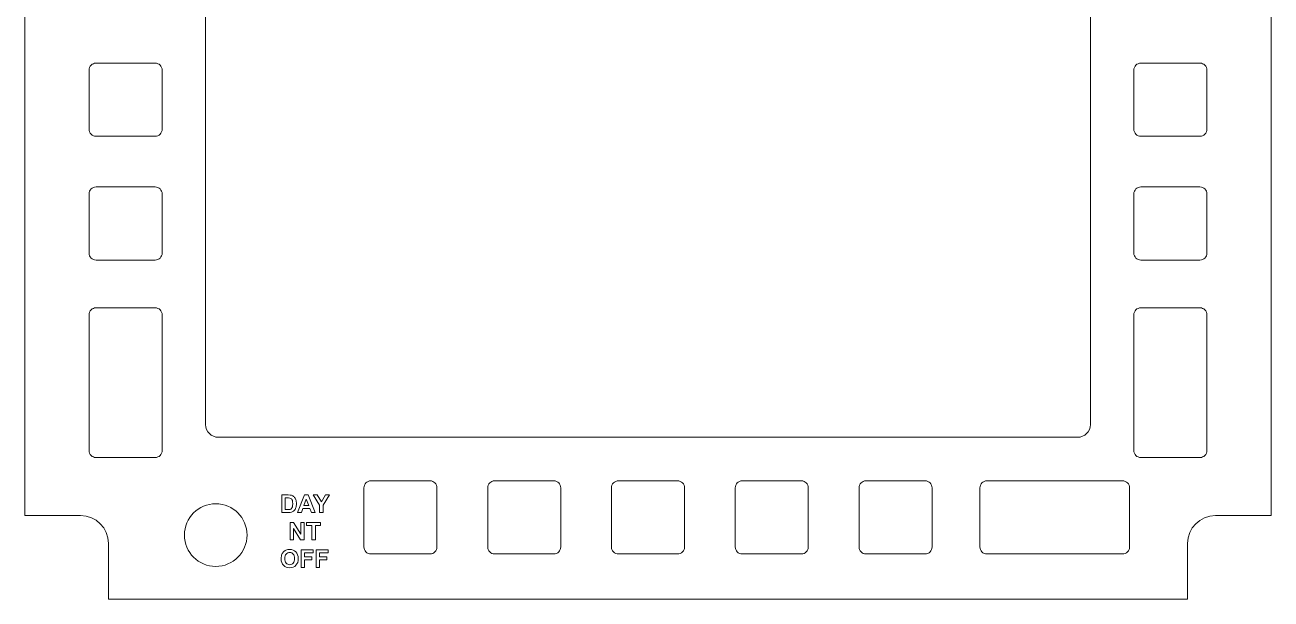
# Model space of a CAD drawing. Header units: millimetres. Extents: x -2196 to -762, y -68 to 126.
# Drawn here: x -1133.2 to -954.2, y -68.1 to 14.4 of the extents above; entities that cross this region are included whole.
import ezdxf

# ---------------------------------------------------------------- set-up
doc = ezdxf.new("R2010")
doc.units = ezdxf.units.MM
doc.header["$MEASUREMENT"] = 0
doc.layers.add('Cut', color=7, linetype='Continuous')

msp = doc.modelspace()

# ---------------------------------------------------------------- linework, layer by layer
at = {"layer": 'Cut', "color": 250, "lineweight": 9}
for points, knots in [([(-1121.1515, 110.9302), (-1121.1515, 110.9302), (-1107.9999, 110.9302), (-1107.9999, 110.9302), (-1107.9999, 110.9302), (-1107.9999, 110.9302), (-1107.9999, 104.952), (-1107.9999, 104.952), (-1107.9999, 104.952), (-1107.9999, 103.2952), (-1106.6567, 101.952), (-1104.9999, 101.952), (-1104.9999, 101.952), (-1103.3431, 101.952), (-1101.9999, 103.2952), (-1101.9999, 104.952), (-1101.9999, 104.952), (-1101.9999, 104.952), (-1101.9999, 110.9302), (-1101.9999, 110.9302), (-1101.9999, 110.9302), (-1101.9999, 110.9302), (-985.303, 110.9302), (-985.303, 110.9302), (-985.303, 110.9302), (-985.303, 110.9302), (-985.303, 104.952), (-985.303, 104.952), (-985.303, 104.952), (-985.303, 103.2952), (-983.9598, 101.952), (-982.303, 101.952), (-982.303, 101.952), (-980.6462, 101.952), (-979.303, 103.2952), (-979.303, 104.952), (-979.303, 104.952), (-979.303, 104.952), (-979.303, 110.9302), (-979.303, 110.9302), (-979.303, 110.9302), (-979.303, 110.9302), (-966.1515, 110.9302), (-966.1515, 110.9302), (-966.1515, 110.9302), (-966.1515, 110.9302), (-966.1515, 102.9301), (-966.1515, 102.9301), (-966.1515, 102.9301), (-966.1515, 100.7302), (-964.3515, 98.9302), (-962.1516, 98.9302), (-962.1516, 98.9302), (-962.1516, 98.9302), (-954.1515, 98.9302), (-954.1515, 98.9302), (-954.1515, 98.9302), (-954.1515, 98.9302), (-954.1515, -56.085), (-954.1515, -56.085), (-954.1515, -56.085), (-954.1515, -56.085), (-962.1516, -56.085), (-962.1516, -56.085), (-962.1516, -56.085), (-964.3515, -56.085), (-966.1515, -57.8851), (-966.1515, -60.0851), (-966.1515, -60.0851), (-966.1515, -60.0851), (-966.1515, -68.0698), (-966.1515, -68.0698), (-966.1515, -68.0698), (-966.1515, -68.0698), (-1121.1515, -68.0698), (-1121.1515, -68.0698), (-1121.1515, -68.0698), (-1121.1515, -68.0698), (-1121.1515, -60.0698), (-1121.1515, -60.0698), (-1121.1515, -60.0698), (-1121.1515, -57.8698), (-1122.9515, -56.0698), (-1125.1515, -56.0698), (-1125.1515, -56.0698), (-1125.1515, -56.0698), (-1133.1515, -56.0698), (-1133.1515, -56.0698), (-1133.1515, -56.0698), (-1133.1515, -56.0698), (-1133.1515, 98.915), (-1133.1515, 98.915), (-1133.1515, 98.915), (-1133.1515, 98.915), (-1125.1515, 98.915), (-1125.1515, 98.915), (-1125.1515, 98.915), (-1122.9515, 98.915), (-1121.1515, 100.715), (-1121.1515, 102.9151), (-1121.1515, 102.9151), (-1121.1515, 102.9151), (-1121.1515, 110.9302), (-1121.1515, 110.9302)], [0, 0, 0, 0, 0.03703704, 0.03703704, 0.03703704, 0.03703704, 0.07407407, 0.07407407, 0.07407407, 0.07407407, 0.11111111, 0.11111111, 0.11111111, 0.11111111, 0.14814815, 0.14814815, 0.14814815, 0.14814815, 0.18518519, 0.18518519, 0.18518519, 0.18518519, 0.22222222, 0.22222222, 0.22222222, 0.22222222, 0.25925926, 0.25925926, 0.25925926, 0.25925926, 0.2962963, 0.2962963, 0.2962963, 0.2962963, 0.33333333, 0.33333333, 0.33333333, 0.33333333, 0.37037037, 0.37037037, 0.37037037, 0.37037037, 0.40740741, 0.40740741, 0.40740741, 0.40740741, 0.44444444, 0.44444444, 0.44444444, 0.44444444, 0.48148148, 0.48148148, 0.48148148, 0.48148148, 0.51851852, 0.51851852, 0.51851852, 0.51851852, 0.55555556, 0.55555556, 0.55555556, 0.55555556, 0.59259259, 0.59259259, 0.59259259, 0.59259259, 0.62962963, 0.62962963, 0.62962963, 0.62962963, 0.66666667, 0.66666667, 0.66666667, 0.66666667, 0.7037037, 0.7037037, 0.7037037, 0.7037037, 0.74074074, 0.74074074, 0.74074074, 0.74074074, 0.77777778, 0.77777778, 0.77777778, 0.77777778, 0.81481481, 0.81481481, 0.81481481, 0.81481481, 0.85185185, 0.85185185, 0.85185185, 0.85185185, 0.88888889, 0.88888889, 0.88888889, 0.88888889, 0.92592593, 0.92592593, 0.92592593, 0.92592593, 1, 1, 1, 1]), ([(-1105.3723, 82.2402), (-1105.3723, 82.2402), (-981.9306, 82.2402), (-981.9306, 82.2402), (-981.9306, 82.2402), (-980.9301, 82.2402), (-980.1114, 81.4215), (-980.1114, 80.421), (-980.1114, 80.421), (-980.1114, 80.421), (-980.1114, -43.0206), (-980.1114, -43.0206), (-980.1114, -43.0206), (-980.1114, -44.0211), (-980.9301, -44.8398), (-981.9306, -44.8398), (-981.9306, -44.8398), (-981.9306, -44.8398), (-1105.3723, -44.8398), (-1105.3723, -44.8398), (-1105.3723, -44.8398), (-1106.3728, -44.8398), (-1107.1915, -44.0211), (-1107.1915, -43.0206), (-1107.1915, -43.0206), (-1107.1915, -43.0206), (-1107.1915, 80.421), (-1107.1915, 80.421), (-1107.1915, 80.421), (-1107.1915, 81.4215), (-1106.3728, 82.2402), (-1105.3723, 82.2402)], [0, 0, 0, 0, 0.11111111, 0.11111111, 0.11111111, 0.11111111, 0.22222222, 0.22222222, 0.22222222, 0.22222222, 0.33333333, 0.33333333, 0.33333333, 0.33333333, 0.44444444, 0.44444444, 0.44444444, 0.44444444, 0.55555556, 0.55555556, 0.55555556, 0.55555556, 0.66666667, 0.66666667, 0.66666667, 0.66666667, 0.77777778, 0.77777778, 0.77777778, 0.77777778, 1, 1, 1, 1]), ([(-1113.4414, 7.9002), (-1113.4414, 7.9002), (-1113.4414, -0.5998), (-1113.4414, -0.5998), (-1113.4414, -0.5998), (-1113.4412, -0.8648), (-1113.5463, -1.1191), (-1113.7336, -1.3066), (-1113.7336, -1.3066), (-1113.9209, -1.4942), (-1114.1763, -1.5996), (-1114.4414, -1.5998), (-1114.4414, -1.5998), (-1114.4414, -1.5998), (-1122.9414, -1.5998), (-1122.9414, -1.5998), (-1122.9414, -1.5998), (-1123.2064, -1.5999), (-1123.4607, -1.4948), (-1123.6482, -1.3075), (-1123.6482, -1.3075), (-1123.8358, -1.1202), (-1123.9412, -0.8648), (-1123.9414, -0.5998), (-1123.9414, -0.5998), (-1123.9414, -0.5998), (-1123.9414, 7.9002), (-1123.9414, 7.9002), (-1123.9414, 7.9002), (-1123.9415, 8.1653), (-1123.8364, 8.4195), (-1123.6491, 8.6071), (-1123.6491, 8.6071), (-1123.4618, 8.7946), (-1123.2064, 8.9001), (-1122.9414, 8.9002), (-1122.9414, 8.9002), (-1122.9414, 8.9002), (-1114.4414, 8.9002), (-1114.4414, 8.9002), (-1114.4414, 8.9002), (-1114.1763, 8.9004), (-1113.9221, 8.7953), (-1113.7345, 8.608), (-1113.7345, 8.608), (-1113.547, 8.4207), (-1113.4415, 8.1653), (-1113.4414, 7.9002)], [0, 0, 0, 0, 0.07692308, 0.07692308, 0.07692308, 0.07692308, 0.15384615, 0.15384615, 0.15384615, 0.15384615, 0.23076923, 0.23076923, 0.23076923, 0.23076923, 0.30769231, 0.30769231, 0.30769231, 0.30769231, 0.38461538, 0.38461538, 0.38461538, 0.38461538, 0.46153846, 0.46153846, 0.46153846, 0.46153846, 0.53846154, 0.53846154, 0.53846154, 0.53846154, 0.61538462, 0.61538462, 0.61538462, 0.61538462, 0.69230769, 0.69230769, 0.69230769, 0.69230769, 0.76923077, 0.76923077, 0.76923077, 0.76923077, 0.84615385, 0.84615385, 0.84615385, 0.84615385, 1, 1, 1, 1]), ([(-963.3615, 7.9002), (-963.3615, 7.9002), (-963.3615, -0.5998), (-963.3615, -0.5998), (-963.3615, -0.5998), (-963.3613, -0.8648), (-963.4664, -1.1191), (-963.6537, -1.3066), (-963.6537, -1.3066), (-963.841, -1.4942), (-964.0964, -1.5996), (-964.3615, -1.5998), (-964.3615, -1.5998), (-964.3615, -1.5998), (-972.8615, -1.5998), (-972.8615, -1.5998), (-972.8615, -1.5998), (-973.1265, -1.5999), (-973.3808, -1.4948), (-973.5683, -1.3075), (-973.5683, -1.3075), (-973.7559, -1.1202), (-973.8613, -0.8648), (-973.8615, -0.5998), (-973.8615, -0.5998), (-973.8615, -0.5998), (-973.8615, 7.9002), (-973.8615, 7.9002), (-973.8615, 7.9002), (-973.8616, 8.1653), (-973.7565, 8.4195), (-973.5692, 8.6071), (-973.5692, 8.6071), (-973.3819, 8.7946), (-973.1265, 8.9001), (-972.8615, 8.9002), (-972.8615, 8.9002), (-972.8615, 8.9002), (-964.3615, 8.9002), (-964.3615, 8.9002), (-964.3615, 8.9002), (-964.0964, 8.9004), (-963.8422, 8.7953), (-963.6546, 8.608), (-963.6546, 8.608), (-963.4671, 8.4207), (-963.3616, 8.1653), (-963.3615, 7.9002)], [0, 0, 0, 0, 0.07692308, 0.07692308, 0.07692308, 0.07692308, 0.15384615, 0.15384615, 0.15384615, 0.15384615, 0.23076923, 0.23076923, 0.23076923, 0.23076923, 0.30769231, 0.30769231, 0.30769231, 0.30769231, 0.38461538, 0.38461538, 0.38461538, 0.38461538, 0.46153846, 0.46153846, 0.46153846, 0.46153846, 0.53846154, 0.53846154, 0.53846154, 0.53846154, 0.61538462, 0.61538462, 0.61538462, 0.61538462, 0.69230769, 0.69230769, 0.69230769, 0.69230769, 0.76923077, 0.76923077, 0.76923077, 0.76923077, 0.84615385, 0.84615385, 0.84615385, 0.84615385, 1, 1, 1, 1]), ([(-1113.4414, -9.8798), (-1113.4414, -9.8798), (-1113.4414, -18.3798), (-1113.4414, -18.3798), (-1113.4414, -18.3798), (-1113.4412, -18.6448), (-1113.5463, -18.8991), (-1113.7336, -19.0866), (-1113.7336, -19.0866), (-1113.9209, -19.2742), (-1114.1763, -19.3796), (-1114.4414, -19.3798), (-1114.4414, -19.3798), (-1114.4414, -19.3798), (-1122.9414, -19.3798), (-1122.9414, -19.3798), (-1122.9414, -19.3798), (-1123.2064, -19.3799), (-1123.4607, -19.2748), (-1123.6482, -19.0875), (-1123.6482, -19.0875), (-1123.8358, -18.9002), (-1123.9412, -18.6448), (-1123.9414, -18.3798), (-1123.9414, -18.3798), (-1123.9414, -18.3798), (-1123.9414, -9.8798), (-1123.9414, -9.8798), (-1123.9414, -9.8798), (-1123.9415, -9.6147), (-1123.8364, -9.3605), (-1123.6491, -9.1729), (-1123.6491, -9.1729), (-1123.4618, -8.9854), (-1123.2064, -8.8799), (-1122.9414, -8.8798), (-1122.9414, -8.8798), (-1122.9414, -8.8798), (-1114.4414, -8.8798), (-1114.4414, -8.8798), (-1114.4414, -8.8798), (-1114.1763, -8.8796), (-1113.9221, -8.9847), (-1113.7345, -9.172), (-1113.7345, -9.172), (-1113.547, -9.3593), (-1113.4415, -9.6147), (-1113.4414, -9.8798)], [0, 0, 0, 0, 0.07692308, 0.07692308, 0.07692308, 0.07692308, 0.15384615, 0.15384615, 0.15384615, 0.15384615, 0.23076923, 0.23076923, 0.23076923, 0.23076923, 0.30769231, 0.30769231, 0.30769231, 0.30769231, 0.38461538, 0.38461538, 0.38461538, 0.38461538, 0.46153846, 0.46153846, 0.46153846, 0.46153846, 0.53846154, 0.53846154, 0.53846154, 0.53846154, 0.61538462, 0.61538462, 0.61538462, 0.61538462, 0.69230769, 0.69230769, 0.69230769, 0.69230769, 0.76923077, 0.76923077, 0.76923077, 0.76923077, 0.84615385, 0.84615385, 0.84615385, 0.84615385, 1, 1, 1, 1]), ([(-963.3615, -9.8798), (-963.3615, -9.8798), (-963.3615, -18.3798), (-963.3615, -18.3798), (-963.3615, -18.3798), (-963.3613, -18.6448), (-963.4664, -18.8991), (-963.6537, -19.0866), (-963.6537, -19.0866), (-963.841, -19.2742), (-964.0964, -19.3796), (-964.3615, -19.3798), (-964.3615, -19.3798), (-964.3615, -19.3798), (-972.8615, -19.3798), (-972.8615, -19.3798), (-972.8615, -19.3798), (-973.1265, -19.3799), (-973.3808, -19.2748), (-973.5683, -19.0875), (-973.5683, -19.0875), (-973.7559, -18.9002), (-973.8613, -18.6448), (-973.8615, -18.3798), (-973.8615, -18.3798), (-973.8615, -18.3798), (-973.8615, -9.8798), (-973.8615, -9.8798), (-973.8615, -9.8798), (-973.8616, -9.6147), (-973.7565, -9.3605), (-973.5692, -9.1729), (-973.5692, -9.1729), (-973.3819, -8.9854), (-973.1265, -8.8799), (-972.8615, -8.8798), (-972.8615, -8.8798), (-972.8615, -8.8798), (-964.3615, -8.8798), (-964.3615, -8.8798), (-964.3615, -8.8798), (-964.0964, -8.8796), (-963.8422, -8.9847), (-963.6546, -9.172), (-963.6546, -9.172), (-963.4671, -9.3593), (-963.3616, -9.6147), (-963.3615, -9.8798)], [0, 0, 0, 0, 0.07692308, 0.07692308, 0.07692308, 0.07692308, 0.15384615, 0.15384615, 0.15384615, 0.15384615, 0.23076923, 0.23076923, 0.23076923, 0.23076923, 0.30769231, 0.30769231, 0.30769231, 0.30769231, 0.38461538, 0.38461538, 0.38461538, 0.38461538, 0.46153846, 0.46153846, 0.46153846, 0.46153846, 0.53846154, 0.53846154, 0.53846154, 0.53846154, 0.61538462, 0.61538462, 0.61538462, 0.61538462, 0.69230769, 0.69230769, 0.69230769, 0.69230769, 0.76923077, 0.76923077, 0.76923077, 0.76923077, 0.84615385, 0.84615385, 0.84615385, 0.84615385, 1, 1, 1, 1]), ([(-1114.4415, -47.7397), (-1114.4415, -47.7397), (-1122.9413, -47.7397), (-1122.9413, -47.7397), (-1122.9413, -47.7397), (-1123.2063, -47.7398), (-1123.4606, -47.6347), (-1123.6481, -47.4474), (-1123.6481, -47.4474), (-1123.8357, -47.2601), (-1123.9411, -47.0047), (-1123.9413, -46.7397), (-1123.9413, -46.7397), (-1123.9413, -46.7397), (-1123.9413, -27.2399), (-1123.9413, -27.2399), (-1123.9413, -27.2399), (-1123.9414, -26.9748), (-1123.8363, -26.7206), (-1123.649, -26.533), (-1123.649, -26.533), (-1123.4617, -26.3455), (-1123.2063, -26.24), (-1122.9413, -26.2399), (-1122.9413, -26.2399), (-1122.9413, -26.2399), (-1114.4415, -26.2399), (-1114.4415, -26.2399), (-1114.4415, -26.2399), (-1114.1764, -26.2397), (-1113.9222, -26.3448), (-1113.7346, -26.5321), (-1113.7346, -26.5321), (-1113.5471, -26.7194), (-1113.4416, -26.9748), (-1113.4415, -27.2399), (-1113.4415, -27.2399), (-1113.4415, -27.2399), (-1113.4415, -46.7397), (-1113.4415, -46.7397), (-1113.4415, -46.7397), (-1113.4413, -47.0047), (-1113.5464, -47.259), (-1113.7337, -47.4465), (-1113.7337, -47.4465), (-1113.921, -47.634), (-1114.1764, -47.7395), (-1114.4415, -47.7397)], [0, 0, 0, 0, 0.07692308, 0.07692308, 0.07692308, 0.07692308, 0.15384615, 0.15384615, 0.15384615, 0.15384615, 0.23076923, 0.23076923, 0.23076923, 0.23076923, 0.30769231, 0.30769231, 0.30769231, 0.30769231, 0.38461538, 0.38461538, 0.38461538, 0.38461538, 0.46153846, 0.46153846, 0.46153846, 0.46153846, 0.53846154, 0.53846154, 0.53846154, 0.53846154, 0.61538462, 0.61538462, 0.61538462, 0.61538462, 0.69230769, 0.69230769, 0.69230769, 0.69230769, 0.76923077, 0.76923077, 0.76923077, 0.76923077, 0.84615385, 0.84615385, 0.84615385, 0.84615385, 1, 1, 1, 1]), ([(-964.3616, -47.7397), (-964.3616, -47.7397), (-972.8614, -47.7397), (-972.8614, -47.7397), (-972.8614, -47.7397), (-973.1264, -47.7398), (-973.3807, -47.6347), (-973.5682, -47.4474), (-973.5682, -47.4474), (-973.7558, -47.2601), (-973.8612, -47.0047), (-973.8614, -46.7397), (-973.8614, -46.7397), (-973.8614, -46.7397), (-973.8614, -27.2399), (-973.8614, -27.2399), (-973.8614, -27.2399), (-973.8615, -26.9748), (-973.7564, -26.7206), (-973.5691, -26.533), (-973.5691, -26.533), (-973.3818, -26.3455), (-973.1264, -26.24), (-972.8614, -26.2399), (-972.8614, -26.2399), (-972.8614, -26.2399), (-964.3616, -26.2399), (-964.3616, -26.2399), (-964.3616, -26.2399), (-964.0965, -26.2397), (-963.8423, -26.3448), (-963.6547, -26.5321), (-963.6547, -26.5321), (-963.4672, -26.7194), (-963.3617, -26.9748), (-963.3616, -27.2399), (-963.3616, -27.2399), (-963.3616, -27.2399), (-963.3616, -46.7397), (-963.3616, -46.7397), (-963.3616, -46.7397), (-963.3614, -47.0047), (-963.4665, -47.259), (-963.6538, -47.4465), (-963.6538, -47.4465), (-963.8411, -47.634), (-964.0965, -47.7395), (-964.3616, -47.7397)], [0, 0, 0, 0, 0.07692308, 0.07692308, 0.07692308, 0.07692308, 0.15384615, 0.15384615, 0.15384615, 0.15384615, 0.23076923, 0.23076923, 0.23076923, 0.23076923, 0.30769231, 0.30769231, 0.30769231, 0.30769231, 0.38461538, 0.38461538, 0.38461538, 0.38461538, 0.46153846, 0.46153846, 0.46153846, 0.46153846, 0.53846154, 0.53846154, 0.53846154, 0.53846154, 0.61538462, 0.61538462, 0.61538462, 0.61538462, 0.69230769, 0.69230769, 0.69230769, 0.69230769, 0.76923077, 0.76923077, 0.76923077, 0.76923077, 0.84615385, 0.84615385, 0.84615385, 0.84615385, 1, 1, 1, 1]), ([(-1074.9615, -61.5898), (-1074.9615, -61.5898), (-1083.4615, -61.5898), (-1083.4615, -61.5898), (-1083.4615, -61.5898), (-1083.7265, -61.59), (-1083.9808, -61.4849), (-1084.1683, -61.2976), (-1084.1683, -61.2976), (-1084.3559, -61.1103), (-1084.4613, -60.8549), (-1084.4615, -60.5898), (-1084.4615, -60.5898), (-1084.4615, -60.5898), (-1084.4615, -52.0898), (-1084.4615, -52.0898), (-1084.4615, -52.0898), (-1084.4616, -51.8248), (-1084.3565, -51.5705), (-1084.1692, -51.383), (-1084.1692, -51.383), (-1083.9819, -51.1954), (-1083.7265, -51.09), (-1083.4615, -51.0898), (-1083.4615, -51.0898), (-1083.4615, -51.0898), (-1074.9615, -51.0898), (-1074.9615, -51.0898), (-1074.9615, -51.0898), (-1074.6964, -51.0897), (-1074.4422, -51.1948), (-1074.2546, -51.3821), (-1074.2546, -51.3821), (-1074.0671, -51.5694), (-1073.9616, -51.8248), (-1073.9615, -52.0898), (-1073.9615, -52.0898), (-1073.9615, -52.0898), (-1073.9615, -60.5898), (-1073.9615, -60.5898), (-1073.9615, -60.5898), (-1073.9613, -60.8549), (-1074.0664, -61.1091), (-1074.2537, -61.2967), (-1074.2537, -61.2967), (-1074.441, -61.4842), (-1074.6964, -61.5897), (-1074.9615, -61.5898)], [0, 0, 0, 0, 0.07692308, 0.07692308, 0.07692308, 0.07692308, 0.15384615, 0.15384615, 0.15384615, 0.15384615, 0.23076923, 0.23076923, 0.23076923, 0.23076923, 0.30769231, 0.30769231, 0.30769231, 0.30769231, 0.38461538, 0.38461538, 0.38461538, 0.38461538, 0.46153846, 0.46153846, 0.46153846, 0.46153846, 0.53846154, 0.53846154, 0.53846154, 0.53846154, 0.61538462, 0.61538462, 0.61538462, 0.61538462, 0.69230769, 0.69230769, 0.69230769, 0.69230769, 0.76923077, 0.76923077, 0.76923077, 0.76923077, 0.84615385, 0.84615385, 0.84615385, 0.84615385, 1, 1, 1, 1]), ([(-1057.1815, -61.5898), (-1057.1815, -61.5898), (-1065.6815, -61.5898), (-1065.6815, -61.5898), (-1065.6815, -61.5898), (-1065.9465, -61.59), (-1066.2008, -61.4849), (-1066.3883, -61.2976), (-1066.3883, -61.2976), (-1066.5759, -61.1103), (-1066.6813, -60.8549), (-1066.6815, -60.5898), (-1066.6815, -60.5898), (-1066.6815, -60.5898), (-1066.6815, -52.0898), (-1066.6815, -52.0898), (-1066.6815, -52.0898), (-1066.6816, -51.8248), (-1066.5765, -51.5705), (-1066.3892, -51.383), (-1066.3892, -51.383), (-1066.2019, -51.1954), (-1065.9465, -51.09), (-1065.6815, -51.0898), (-1065.6815, -51.0898), (-1065.6815, -51.0898), (-1057.1815, -51.0898), (-1057.1815, -51.0898), (-1057.1815, -51.0898), (-1056.9164, -51.0897), (-1056.6622, -51.1948), (-1056.4746, -51.3821), (-1056.4746, -51.3821), (-1056.2871, -51.5694), (-1056.1816, -51.8248), (-1056.1815, -52.0898), (-1056.1815, -52.0898), (-1056.1815, -52.0898), (-1056.1815, -60.5898), (-1056.1815, -60.5898), (-1056.1815, -60.5898), (-1056.1813, -60.8549), (-1056.2864, -61.1091), (-1056.4737, -61.2967), (-1056.4737, -61.2967), (-1056.661, -61.4842), (-1056.9164, -61.5897), (-1057.1815, -61.5898)], [0, 0, 0, 0, 0.07692308, 0.07692308, 0.07692308, 0.07692308, 0.15384615, 0.15384615, 0.15384615, 0.15384615, 0.23076923, 0.23076923, 0.23076923, 0.23076923, 0.30769231, 0.30769231, 0.30769231, 0.30769231, 0.38461538, 0.38461538, 0.38461538, 0.38461538, 0.46153846, 0.46153846, 0.46153846, 0.46153846, 0.53846154, 0.53846154, 0.53846154, 0.53846154, 0.61538462, 0.61538462, 0.61538462, 0.61538462, 0.69230769, 0.69230769, 0.69230769, 0.69230769, 0.76923077, 0.76923077, 0.76923077, 0.76923077, 0.84615385, 0.84615385, 0.84615385, 0.84615385, 1, 1, 1, 1]), ([(-1039.4015, -61.5898), (-1039.4015, -61.5898), (-1047.9015, -61.5898), (-1047.9015, -61.5898), (-1047.9015, -61.5898), (-1048.1665, -61.59), (-1048.4208, -61.4849), (-1048.6083, -61.2976), (-1048.6083, -61.2976), (-1048.7959, -61.1103), (-1048.9013, -60.8549), (-1048.9015, -60.5898), (-1048.9015, -60.5898), (-1048.9015, -60.5898), (-1048.9015, -52.0898), (-1048.9015, -52.0898), (-1048.9015, -52.0898), (-1048.9016, -51.8248), (-1048.7965, -51.5705), (-1048.6092, -51.383), (-1048.6092, -51.383), (-1048.4219, -51.1954), (-1048.1665, -51.09), (-1047.9015, -51.0898), (-1047.9015, -51.0898), (-1047.9015, -51.0898), (-1039.4015, -51.0898), (-1039.4015, -51.0898), (-1039.4015, -51.0898), (-1039.1364, -51.0897), (-1038.8822, -51.1948), (-1038.6946, -51.3821), (-1038.6946, -51.3821), (-1038.5071, -51.5694), (-1038.4016, -51.8248), (-1038.4015, -52.0898), (-1038.4015, -52.0898), (-1038.4015, -52.0898), (-1038.4015, -60.5898), (-1038.4015, -60.5898), (-1038.4015, -60.5898), (-1038.4013, -60.8549), (-1038.5064, -61.1091), (-1038.6937, -61.2967), (-1038.6937, -61.2967), (-1038.881, -61.4842), (-1039.1364, -61.5897), (-1039.4015, -61.5898)], [0, 0, 0, 0, 0.07692308, 0.07692308, 0.07692308, 0.07692308, 0.15384615, 0.15384615, 0.15384615, 0.15384615, 0.23076923, 0.23076923, 0.23076923, 0.23076923, 0.30769231, 0.30769231, 0.30769231, 0.30769231, 0.38461538, 0.38461538, 0.38461538, 0.38461538, 0.46153846, 0.46153846, 0.46153846, 0.46153846, 0.53846154, 0.53846154, 0.53846154, 0.53846154, 0.61538462, 0.61538462, 0.61538462, 0.61538462, 0.69230769, 0.69230769, 0.69230769, 0.69230769, 0.76923077, 0.76923077, 0.76923077, 0.76923077, 0.84615385, 0.84615385, 0.84615385, 0.84615385, 1, 1, 1, 1]), ([(-1021.6215, -61.5898), (-1021.6215, -61.5898), (-1030.1215, -61.5898), (-1030.1215, -61.5898), (-1030.1215, -61.5898), (-1030.3865, -61.59), (-1030.6408, -61.4849), (-1030.8283, -61.2976), (-1030.8283, -61.2976), (-1031.0159, -61.1103), (-1031.1213, -60.8549), (-1031.1215, -60.5898), (-1031.1215, -60.5898), (-1031.1215, -60.5898), (-1031.1215, -52.0898), (-1031.1215, -52.0898), (-1031.1215, -52.0898), (-1031.1216, -51.8248), (-1031.0165, -51.5705), (-1030.8292, -51.383), (-1030.8292, -51.383), (-1030.6419, -51.1954), (-1030.3865, -51.09), (-1030.1215, -51.0898), (-1030.1215, -51.0898), (-1030.1215, -51.0898), (-1021.6215, -51.0898), (-1021.6215, -51.0898), (-1021.6215, -51.0898), (-1021.3564, -51.0897), (-1021.1022, -51.1948), (-1020.9146, -51.3821), (-1020.9146, -51.3821), (-1020.7271, -51.5694), (-1020.6216, -51.8248), (-1020.6215, -52.0898), (-1020.6215, -52.0898), (-1020.6215, -52.0898), (-1020.6215, -60.5898), (-1020.6215, -60.5898), (-1020.6215, -60.5898), (-1020.6213, -60.8549), (-1020.7264, -61.1091), (-1020.9137, -61.2967), (-1020.9137, -61.2967), (-1021.101, -61.4842), (-1021.3564, -61.5897), (-1021.6215, -61.5898)], [0, 0, 0, 0, 0.07692308, 0.07692308, 0.07692308, 0.07692308, 0.15384615, 0.15384615, 0.15384615, 0.15384615, 0.23076923, 0.23076923, 0.23076923, 0.23076923, 0.30769231, 0.30769231, 0.30769231, 0.30769231, 0.38461538, 0.38461538, 0.38461538, 0.38461538, 0.46153846, 0.46153846, 0.46153846, 0.46153846, 0.53846154, 0.53846154, 0.53846154, 0.53846154, 0.61538462, 0.61538462, 0.61538462, 0.61538462, 0.69230769, 0.69230769, 0.69230769, 0.69230769, 0.76923077, 0.76923077, 0.76923077, 0.76923077, 0.84615385, 0.84615385, 0.84615385, 0.84615385, 1, 1, 1, 1]), ([(-1003.8415, -61.5898), (-1003.8415, -61.5898), (-1012.3415, -61.5898), (-1012.3415, -61.5898), (-1012.3415, -61.5898), (-1012.6065, -61.59), (-1012.8608, -61.4849), (-1013.0483, -61.2976), (-1013.0483, -61.2976), (-1013.2359, -61.1103), (-1013.3413, -60.8549), (-1013.3415, -60.5898), (-1013.3415, -60.5898), (-1013.3415, -60.5898), (-1013.3415, -52.0898), (-1013.3415, -52.0898), (-1013.3415, -52.0898), (-1013.3416, -51.8248), (-1013.2365, -51.5705), (-1013.0492, -51.383), (-1013.0492, -51.383), (-1012.8619, -51.1954), (-1012.6065, -51.09), (-1012.3415, -51.0898), (-1012.3415, -51.0898), (-1012.3415, -51.0898), (-1003.8415, -51.0898), (-1003.8415, -51.0898), (-1003.8415, -51.0898), (-1003.5764, -51.0897), (-1003.3222, -51.1948), (-1003.1346, -51.3821), (-1003.1346, -51.3821), (-1002.9471, -51.5694), (-1002.8416, -51.8248), (-1002.8415, -52.0898), (-1002.8415, -52.0898), (-1002.8415, -52.0898), (-1002.8415, -60.5898), (-1002.8415, -60.5898), (-1002.8415, -60.5898), (-1002.8413, -60.8549), (-1002.9464, -61.1091), (-1003.1337, -61.2967), (-1003.1337, -61.2967), (-1003.321, -61.4842), (-1003.5764, -61.5897), (-1003.8415, -61.5898)], [0, 0, 0, 0, 0.07692308, 0.07692308, 0.07692308, 0.07692308, 0.15384615, 0.15384615, 0.15384615, 0.15384615, 0.23076923, 0.23076923, 0.23076923, 0.23076923, 0.30769231, 0.30769231, 0.30769231, 0.30769231, 0.38461538, 0.38461538, 0.38461538, 0.38461538, 0.46153846, 0.46153846, 0.46153846, 0.46153846, 0.53846154, 0.53846154, 0.53846154, 0.53846154, 0.61538462, 0.61538462, 0.61538462, 0.61538462, 0.69230769, 0.69230769, 0.69230769, 0.69230769, 0.76923077, 0.76923077, 0.76923077, 0.76923077, 0.84615385, 0.84615385, 0.84615385, 0.84615385, 1, 1, 1, 1]), ([(-995.9814, -60.5897), (-995.9814, -60.5897), (-995.9814, -52.0899), (-995.9814, -52.0899), (-995.9814, -52.0899), (-995.9815, -51.8249), (-995.8764, -51.5706), (-995.6891, -51.3831), (-995.6891, -51.3831), (-995.5018, -51.1955), (-995.2464, -51.0901), (-994.9814, -51.0899), (-994.9814, -51.0899), (-994.9814, -51.0899), (-975.4816, -51.0899), (-975.4816, -51.0899), (-975.4816, -51.0899), (-975.2165, -51.0898), (-974.9623, -51.1949), (-974.7747, -51.3822), (-974.7747, -51.3822), (-974.5872, -51.5695), (-974.4817, -51.8249), (-974.4816, -52.0899), (-974.4816, -52.0899), (-974.4816, -52.0899), (-974.4816, -60.5897), (-974.4816, -60.5897), (-974.4816, -60.5897), (-974.4814, -60.8548), (-974.5865, -61.109), (-974.7738, -61.2966), (-974.7738, -61.2966), (-974.9611, -61.4841), (-975.2165, -61.5896), (-975.4816, -61.5897), (-975.4816, -61.5897), (-975.4816, -61.5897), (-994.9814, -61.5897), (-994.9814, -61.5897), (-994.9814, -61.5897), (-995.2464, -61.5899), (-995.5007, -61.4848), (-995.6882, -61.2975), (-995.6882, -61.2975), (-995.8757, -61.1102), (-995.9812, -60.8548), (-995.9814, -60.5897)], [0, 0, 0, 0, 0.07692308, 0.07692308, 0.07692308, 0.07692308, 0.15384615, 0.15384615, 0.15384615, 0.15384615, 0.23076923, 0.23076923, 0.23076923, 0.23076923, 0.30769231, 0.30769231, 0.30769231, 0.30769231, 0.38461538, 0.38461538, 0.38461538, 0.38461538, 0.46153846, 0.46153846, 0.46153846, 0.46153846, 0.53846154, 0.53846154, 0.53846154, 0.53846154, 0.61538462, 0.61538462, 0.61538462, 0.61538462, 0.69230769, 0.69230769, 0.69230769, 0.69230769, 0.76923077, 0.76923077, 0.76923077, 0.76923077, 0.84615385, 0.84615385, 0.84615385, 0.84615385, 1, 1, 1, 1]), ([(-1110.2415, -58.8798), (-1110.2415, -56.3946), (-1108.2267, -54.3798), (-1105.7415, -54.3798), (-1105.7415, -54.3798), (-1103.2563, -54.3798), (-1101.2415, -56.3946), (-1101.2415, -58.8798), (-1101.2415, -58.8798), (-1101.2415, -61.365), (-1103.2563, -63.3798), (-1105.7415, -63.3798), (-1105.7415, -63.3798), (-1108.2267, -63.3798), (-1110.2415, -61.365), (-1110.2415, -58.8798)], [0, 0, 0, 0, 0.2, 0.2, 0.2, 0.2, 0.4, 0.4, 0.4, 0.4, 0.6, 0.6, 0.6, 0.6, 1, 1, 1, 1])]:
    msp.add_open_spline(points, degree=3, knots=knots, dxfattribs=at)
at = {"layer": 'Cut', "color": 240, "lineweight": 9}
for points, knots in [([(-1096.2715, -53.1127), (-1096.2715, -53.1127), (-1095.3413, -53.1127), (-1095.3413, -53.1127), (-1095.3413, -53.1127), (-1095.1314, -53.1127), (-1094.9715, -53.1285), (-1094.8616, -53.1609), (-1094.8616, -53.1609), (-1094.714, -53.2044), (-1094.587, -53.282), (-1094.4818, -53.3937), (-1094.4818, -53.3937), (-1094.3759, -53.5048), (-1094.296, -53.6412), (-1094.2407, -53.8029), (-1094.2407, -53.8029), (-1094.186, -53.964), (-1094.1584, -54.1633), (-1094.1584, -54.3997), (-1094.1584, -54.3997), (-1094.1584, -54.6078), (-1094.1843, -54.7866), (-1094.236, -54.9371), (-1094.236, -54.9371), (-1094.2989, -55.1211), (-1094.3889, -55.2699), (-1094.5059, -55.3833), (-1094.5059, -55.3833), (-1094.5941, -55.4698), (-1094.7134, -55.5368), (-1094.8633, -55.585), (-1094.8633, -55.585), (-1094.9756, -55.6209), (-1095.1256, -55.6385), (-1095.3137, -55.6385), (-1095.3137, -55.6385), (-1095.3137, -55.6385), (-1096.2715, -55.6385), (-1096.2715, -55.6385), (-1096.2715, -55.6385), (-1096.2715, -55.6385), (-1096.2715, -53.1127), (-1096.2715, -53.1127)], [0, 0, 0, 0, 0.08333333, 0.08333333, 0.08333333, 0.08333333, 0.16666667, 0.16666667, 0.16666667, 0.16666667, 0.25, 0.25, 0.25, 0.25, 0.33333333, 0.33333333, 0.33333333, 0.33333333, 0.41666667, 0.41666667, 0.41666667, 0.41666667, 0.5, 0.5, 0.5, 0.5, 0.58333333, 0.58333333, 0.58333333, 0.58333333, 0.66666667, 0.66666667, 0.66666667, 0.66666667, 0.75, 0.75, 0.75, 0.75, 0.83333333, 0.83333333, 0.83333333, 0.83333333, 1, 1, 1, 1]), ([(-1095.76, -53.5395), (-1095.76, -53.5395), (-1095.76, -55.2116), (-1095.76, -55.2116), (-1095.76, -55.2116), (-1095.76, -55.2116), (-1095.3807, -55.2116), (-1095.3807, -55.2116), (-1095.3807, -55.2116), (-1095.239, -55.2116), (-1095.1367, -55.2034), (-1095.0738, -55.1875), (-1095.0738, -55.1875), (-1094.9909, -55.167), (-1094.9227, -55.1317), (-1094.8686, -55.0823), (-1094.8686, -55.0823), (-1094.8139, -55.0329), (-1094.7699, -54.9518), (-1094.7358, -54.8389), (-1094.7358, -54.8389), (-1094.7011, -54.726), (-1094.684, -54.5714), (-1094.684, -54.3762), (-1094.684, -54.3762), (-1094.684, -54.181), (-1094.7011, -54.0316), (-1094.7358, -53.927), (-1094.7358, -53.927), (-1094.7699, -53.8223), (-1094.8181, -53.7412), (-1094.8798, -53.6824), (-1094.8798, -53.6824), (-1094.9415, -53.6242), (-1095.0197, -53.5842), (-1095.115, -53.5636), (-1095.115, -53.5636), (-1095.1855, -53.5477), (-1095.3249, -53.5395), (-1095.5318, -53.5395), (-1095.5318, -53.5395), (-1095.5318, -53.5395), (-1095.76, -53.5395), (-1095.76, -53.5395)], [0, 0, 0, 0, 0.08333333, 0.08333333, 0.08333333, 0.08333333, 0.16666667, 0.16666667, 0.16666667, 0.16666667, 0.25, 0.25, 0.25, 0.25, 0.33333333, 0.33333333, 0.33333333, 0.33333333, 0.41666667, 0.41666667, 0.41666667, 0.41666667, 0.5, 0.5, 0.5, 0.5, 0.58333333, 0.58333333, 0.58333333, 0.58333333, 0.66666667, 0.66666667, 0.66666667, 0.66666667, 0.75, 0.75, 0.75, 0.75, 0.83333333, 0.83333333, 0.83333333, 0.83333333, 1, 1, 1, 1]), ([(-1091.4485, -55.6385), (-1091.4485, -55.6385), (-1091.9994, -55.6385), (-1091.9994, -55.6385), (-1091.9994, -55.6385), (-1091.9994, -55.6385), (-1092.2176, -55.0635), (-1092.2176, -55.0635), (-1092.2176, -55.0635), (-1092.2176, -55.0635), (-1093.2306, -55.0635), (-1093.2306, -55.0635), (-1093.2306, -55.0635), (-1093.2306, -55.0635), (-1093.4405, -55.6385), (-1093.4405, -55.6385), (-1093.4405, -55.6385), (-1093.4405, -55.6385), (-1093.9814, -55.6385), (-1093.9814, -55.6385), (-1093.9814, -55.6385), (-1093.9814, -55.6385), (-1093.0007, -53.1127), (-1093.0007, -53.1127), (-1093.0007, -53.1127), (-1093.0007, -53.1127), (-1092.4604, -53.1127), (-1092.4604, -53.1127), (-1092.4604, -53.1127), (-1092.4604, -53.1127), (-1091.4485, -55.6385), (-1091.4485, -55.6385)], [0, 0, 0, 0, 0.11111111, 0.11111111, 0.11111111, 0.11111111, 0.22222222, 0.22222222, 0.22222222, 0.22222222, 0.33333333, 0.33333333, 0.33333333, 0.33333333, 0.44444444, 0.44444444, 0.44444444, 0.44444444, 0.55555556, 0.55555556, 0.55555556, 0.55555556, 0.66666667, 0.66666667, 0.66666667, 0.66666667, 0.77777778, 0.77777778, 0.77777778, 0.77777778, 1, 1, 1, 1]), ([(-1090.8371, -55.6385), (-1090.8371, -55.6385), (-1090.8371, -54.5755), (-1090.8371, -54.5755), (-1090.8371, -54.5755), (-1090.8371, -54.5755), (-1091.7631, -53.1127), (-1091.7631, -53.1127), (-1091.7631, -53.1127), (-1091.7631, -53.1127), (-1091.1651, -53.1127), (-1091.1651, -53.1127), (-1091.1651, -53.1127), (-1091.1651, -53.1127), (-1090.5678, -54.1128), (-1090.5678, -54.1128), (-1090.5678, -54.1128), (-1090.5678, -54.1128), (-1089.9863, -53.1127), (-1089.9863, -53.1127), (-1089.9863, -53.1127), (-1089.9863, -53.1127), (-1089.3995, -53.1127), (-1089.3995, -53.1127), (-1089.3995, -53.1127), (-1089.3995, -53.1127), (-1090.3256, -54.579), (-1090.3256, -54.579), (-1090.3256, -54.579), (-1090.3256, -54.579), (-1090.3256, -55.6385), (-1090.3256, -55.6385), (-1090.3256, -55.6385), (-1090.3256, -55.6385), (-1090.8371, -55.6385), (-1090.8371, -55.6385)], [0, 0, 0, 0, 0.1, 0.1, 0.1, 0.1, 0.2, 0.2, 0.2, 0.2, 0.3, 0.3, 0.3, 0.3, 0.4, 0.4, 0.4, 0.4, 0.5, 0.5, 0.5, 0.5, 0.6, 0.6, 0.6, 0.6, 0.7, 0.7, 0.7, 0.7, 0.8, 0.8, 0.8, 0.8, 1, 1, 1, 1]), ([(-1092.3834, -54.6366), (-1092.3834, -54.6366), (-1092.7344, -53.7018), (-1092.7344, -53.7018), (-1092.7344, -53.7018), (-1092.7344, -53.7018), (-1093.0754, -54.6366), (-1093.0754, -54.6366), (-1093.0754, -54.6366), (-1093.0754, -54.6366), (-1092.3834, -54.6366), (-1092.3834, -54.6366)], [0, 0, 0, 0, 0.25, 0.25, 0.25, 0.25, 0.5, 0.5, 0.5, 0.5, 1, 1, 1, 1]), ([(-1095.0606, -59.5795), (-1095.0606, -59.5795), (-1095.0606, -57.0537), (-1095.0606, -57.0537), (-1095.0606, -57.0537), (-1095.0606, -57.0537), (-1094.5655, -57.0537), (-1094.5655, -57.0537), (-1094.5655, -57.0537), (-1094.5655, -57.0537), (-1093.526, -58.7464), (-1093.526, -58.7464), (-1093.526, -58.7464), (-1093.526, -58.7464), (-1093.526, -57.0537), (-1093.526, -57.0537), (-1093.526, -57.0537), (-1093.526, -57.0537), (-1093.0533, -57.0537), (-1093.0533, -57.0537), (-1093.0533, -57.0537), (-1093.0533, -57.0537), (-1093.0533, -59.5795), (-1093.0533, -59.5795), (-1093.0533, -59.5795), (-1093.0533, -59.5795), (-1093.5642, -59.5795), (-1093.5642, -59.5795), (-1093.5642, -59.5795), (-1093.5642, -59.5795), (-1094.5879, -57.9191), (-1094.5879, -57.9191), (-1094.5879, -57.9191), (-1094.5879, -57.9191), (-1094.5879, -59.5795), (-1094.5879, -59.5795), (-1094.5879, -59.5795), (-1094.5879, -59.5795), (-1095.0606, -59.5795), (-1095.0606, -59.5795)], [0, 0, 0, 0, 0.09090909, 0.09090909, 0.09090909, 0.09090909, 0.18181818, 0.18181818, 0.18181818, 0.18181818, 0.27272727, 0.27272727, 0.27272727, 0.27272727, 0.36363636, 0.36363636, 0.36363636, 0.36363636, 0.45454545, 0.45454545, 0.45454545, 0.45454545, 0.54545455, 0.54545455, 0.54545455, 0.54545455, 0.63636364, 0.63636364, 0.63636364, 0.63636364, 0.72727273, 0.72727273, 0.72727273, 0.72727273, 0.81818182, 0.81818182, 0.81818182, 0.81818182, 1, 1, 1, 1]), ([(-1091.945, -59.5795), (-1091.945, -59.5795), (-1091.945, -57.4805), (-1091.945, -57.4805), (-1091.945, -57.4805), (-1091.945, -57.4805), (-1092.6929, -57.4805), (-1092.6929, -57.4805), (-1092.6929, -57.4805), (-1092.6929, -57.4805), (-1092.6929, -57.0537), (-1092.6929, -57.0537), (-1092.6929, -57.0537), (-1092.6929, -57.0537), (-1090.6892, -57.0537), (-1090.6892, -57.0537), (-1090.6892, -57.0537), (-1090.6892, -57.0537), (-1090.6892, -57.4805), (-1090.6892, -57.4805), (-1090.6892, -57.4805), (-1090.6892, -57.4805), (-1091.4335, -57.4805), (-1091.4335, -57.4805), (-1091.4335, -57.4805), (-1091.4335, -57.4805), (-1091.4335, -59.5795), (-1091.4335, -59.5795), (-1091.4335, -59.5795), (-1091.4335, -59.5795), (-1091.945, -59.5795), (-1091.945, -59.5795)], [0, 0, 0, 0, 0.11111111, 0.11111111, 0.11111111, 0.11111111, 0.22222222, 0.22222222, 0.22222222, 0.22222222, 0.33333333, 0.33333333, 0.33333333, 0.33333333, 0.44444444, 0.44444444, 0.44444444, 0.44444444, 0.55555556, 0.55555556, 0.55555556, 0.55555556, 0.66666667, 0.66666667, 0.66666667, 0.66666667, 0.77777778, 0.77777778, 0.77777778, 0.77777778, 1, 1, 1, 1]), ([(-1096.342, -62.2729), (-1096.342, -62.0153), (-1096.3032, -61.799), (-1096.2262, -61.6238), (-1096.2262, -61.6238), (-1096.1692, -61.495), (-1096.0904, -61.3792), (-1095.991, -61.2769), (-1095.991, -61.2769), (-1095.8916, -61.1746), (-1095.7829, -61.0987), (-1095.6647, -61.0488), (-1095.6647, -61.0488), (-1095.5071, -60.9823), (-1095.3254, -60.9488), (-1095.1197, -60.9488), (-1095.1197, -60.9488), (-1094.7469, -60.9488), (-1094.4494, -61.0646), (-1094.2254, -61.2957), (-1094.2254, -61.2957), (-1094.002, -61.5273), (-1093.8903, -61.849), (-1093.8903, -62.2611), (-1093.8903, -62.2611), (-1093.8903, -62.6697), (-1094.0014, -62.9896), (-1094.223, -63.2201), (-1094.223, -63.2201), (-1094.4447, -63.4511), (-1094.7416, -63.5664), (-1095.1126, -63.5664), (-1095.1126, -63.5664), (-1095.4883, -63.5664), (-1095.7876, -63.4517), (-1096.0092, -63.2218), (-1096.0092, -63.2218), (-1096.2309, -62.9925), (-1096.342, -62.6762), (-1096.342, -62.2729)], [0, 0, 0, 0, 0.09090909, 0.09090909, 0.09090909, 0.09090909, 0.18181818, 0.18181818, 0.18181818, 0.18181818, 0.27272727, 0.27272727, 0.27272727, 0.27272727, 0.36363636, 0.36363636, 0.36363636, 0.36363636, 0.45454545, 0.45454545, 0.45454545, 0.45454545, 0.54545455, 0.54545455, 0.54545455, 0.54545455, 0.63636364, 0.63636364, 0.63636364, 0.63636364, 0.72727273, 0.72727273, 0.72727273, 0.72727273, 0.81818182, 0.81818182, 0.81818182, 0.81818182, 1, 1, 1, 1]), ([(-1095.8164, -62.2558), (-1095.8164, -62.5422), (-1095.7499, -62.7591), (-1095.6177, -62.9073), (-1095.6177, -62.9073), (-1095.4854, -63.0548), (-1095.3172, -63.1289), (-1095.1138, -63.1289), (-1095.1138, -63.1289), (-1094.9098, -63.1289), (-1094.7428, -63.0554), (-1094.6117, -62.909), (-1094.6117, -62.909), (-1094.4811, -62.762), (-1094.4159, -62.5422), (-1094.4159, -62.2488), (-1094.4159, -62.2488), (-1094.4159, -61.9589), (-1094.4794, -61.7425), (-1094.607, -61.6003), (-1094.607, -61.6003), (-1094.734, -61.4574), (-1094.9027, -61.3862), (-1095.1138, -61.3862), (-1095.1138, -61.3862), (-1095.3243, -61.3862), (-1095.4942, -61.4586), (-1095.6229, -61.6026), (-1095.6229, -61.6026), (-1095.7517, -61.7472), (-1095.8164, -61.9648), (-1095.8164, -62.2558)], [0, 0, 0, 0, 0.11111111, 0.11111111, 0.11111111, 0.11111111, 0.22222222, 0.22222222, 0.22222222, 0.22222222, 0.33333333, 0.33333333, 0.33333333, 0.33333333, 0.44444444, 0.44444444, 0.44444444, 0.44444444, 0.55555556, 0.55555556, 0.55555556, 0.55555556, 0.66666667, 0.66666667, 0.66666667, 0.66666667, 0.77777778, 0.77777778, 0.77777778, 0.77777778, 1, 1, 1, 1]), ([(-1093.4922, -63.5205), (-1093.4922, -63.5205), (-1093.4922, -60.9947), (-1093.4922, -60.9947), (-1093.4922, -60.9947), (-1093.4922, -60.9947), (-1091.7565, -60.9947), (-1091.7565, -60.9947), (-1091.7565, -60.9947), (-1091.7565, -60.9947), (-1091.7565, -61.4215), (-1091.7565, -61.4215), (-1091.7565, -61.4215), (-1091.7565, -61.4215), (-1092.9807, -61.4215), (-1092.9807, -61.4215), (-1092.9807, -61.4215), (-1092.9807, -61.4215), (-1092.9807, -62.0212), (-1092.9807, -62.0212), (-1092.9807, -62.0212), (-1092.9807, -62.0212), (-1091.9224, -62.0212), (-1091.9224, -62.0212), (-1091.9224, -62.0212), (-1091.9224, -62.0212), (-1091.9224, -62.4481), (-1091.9224, -62.4481), (-1091.9224, -62.4481), (-1091.9224, -62.4481), (-1092.9807, -62.4481), (-1092.9807, -62.4481), (-1092.9807, -62.4481), (-1092.9807, -62.4481), (-1092.9807, -63.5205), (-1092.9807, -63.5205), (-1092.9807, -63.5205), (-1092.9807, -63.5205), (-1093.4922, -63.5205), (-1093.4922, -63.5205)], [0, 0, 0, 0, 0.09090909, 0.09090909, 0.09090909, 0.09090909, 0.18181818, 0.18181818, 0.18181818, 0.18181818, 0.27272727, 0.27272727, 0.27272727, 0.27272727, 0.36363636, 0.36363636, 0.36363636, 0.36363636, 0.45454545, 0.45454545, 0.45454545, 0.45454545, 0.54545455, 0.54545455, 0.54545455, 0.54545455, 0.63636364, 0.63636364, 0.63636364, 0.63636364, 0.72727273, 0.72727273, 0.72727273, 0.72727273, 0.81818182, 0.81818182, 0.81818182, 0.81818182, 1, 1, 1, 1]), ([(-1091.3374, -63.5205), (-1091.3374, -63.5205), (-1091.3374, -60.9947), (-1091.3374, -60.9947), (-1091.3374, -60.9947), (-1091.3374, -60.9947), (-1089.6017, -60.9947), (-1089.6017, -60.9947), (-1089.6017, -60.9947), (-1089.6017, -60.9947), (-1089.6017, -61.4215), (-1089.6017, -61.4215), (-1089.6017, -61.4215), (-1089.6017, -61.4215), (-1090.8259, -61.4215), (-1090.8259, -61.4215), (-1090.8259, -61.4215), (-1090.8259, -61.4215), (-1090.8259, -62.0212), (-1090.8259, -62.0212), (-1090.8259, -62.0212), (-1090.8259, -62.0212), (-1089.7676, -62.0212), (-1089.7676, -62.0212), (-1089.7676, -62.0212), (-1089.7676, -62.0212), (-1089.7676, -62.4481), (-1089.7676, -62.4481), (-1089.7676, -62.4481), (-1089.7676, -62.4481), (-1090.8259, -62.4481), (-1090.8259, -62.4481), (-1090.8259, -62.4481), (-1090.8259, -62.4481), (-1090.8259, -63.5205), (-1090.8259, -63.5205), (-1090.8259, -63.5205), (-1090.8259, -63.5205), (-1091.3374, -63.5205), (-1091.3374, -63.5205)], [0, 0, 0, 0, 0.09090909, 0.09090909, 0.09090909, 0.09090909, 0.18181818, 0.18181818, 0.18181818, 0.18181818, 0.27272727, 0.27272727, 0.27272727, 0.27272727, 0.36363636, 0.36363636, 0.36363636, 0.36363636, 0.45454545, 0.45454545, 0.45454545, 0.45454545, 0.54545455, 0.54545455, 0.54545455, 0.54545455, 0.63636364, 0.63636364, 0.63636364, 0.63636364, 0.72727273, 0.72727273, 0.72727273, 0.72727273, 0.81818182, 0.81818182, 0.81818182, 0.81818182, 1, 1, 1, 1])]:
    msp.add_open_spline(points, degree=3, knots=knots, dxfattribs=at)

doc.saveas('drawing.dxf')
